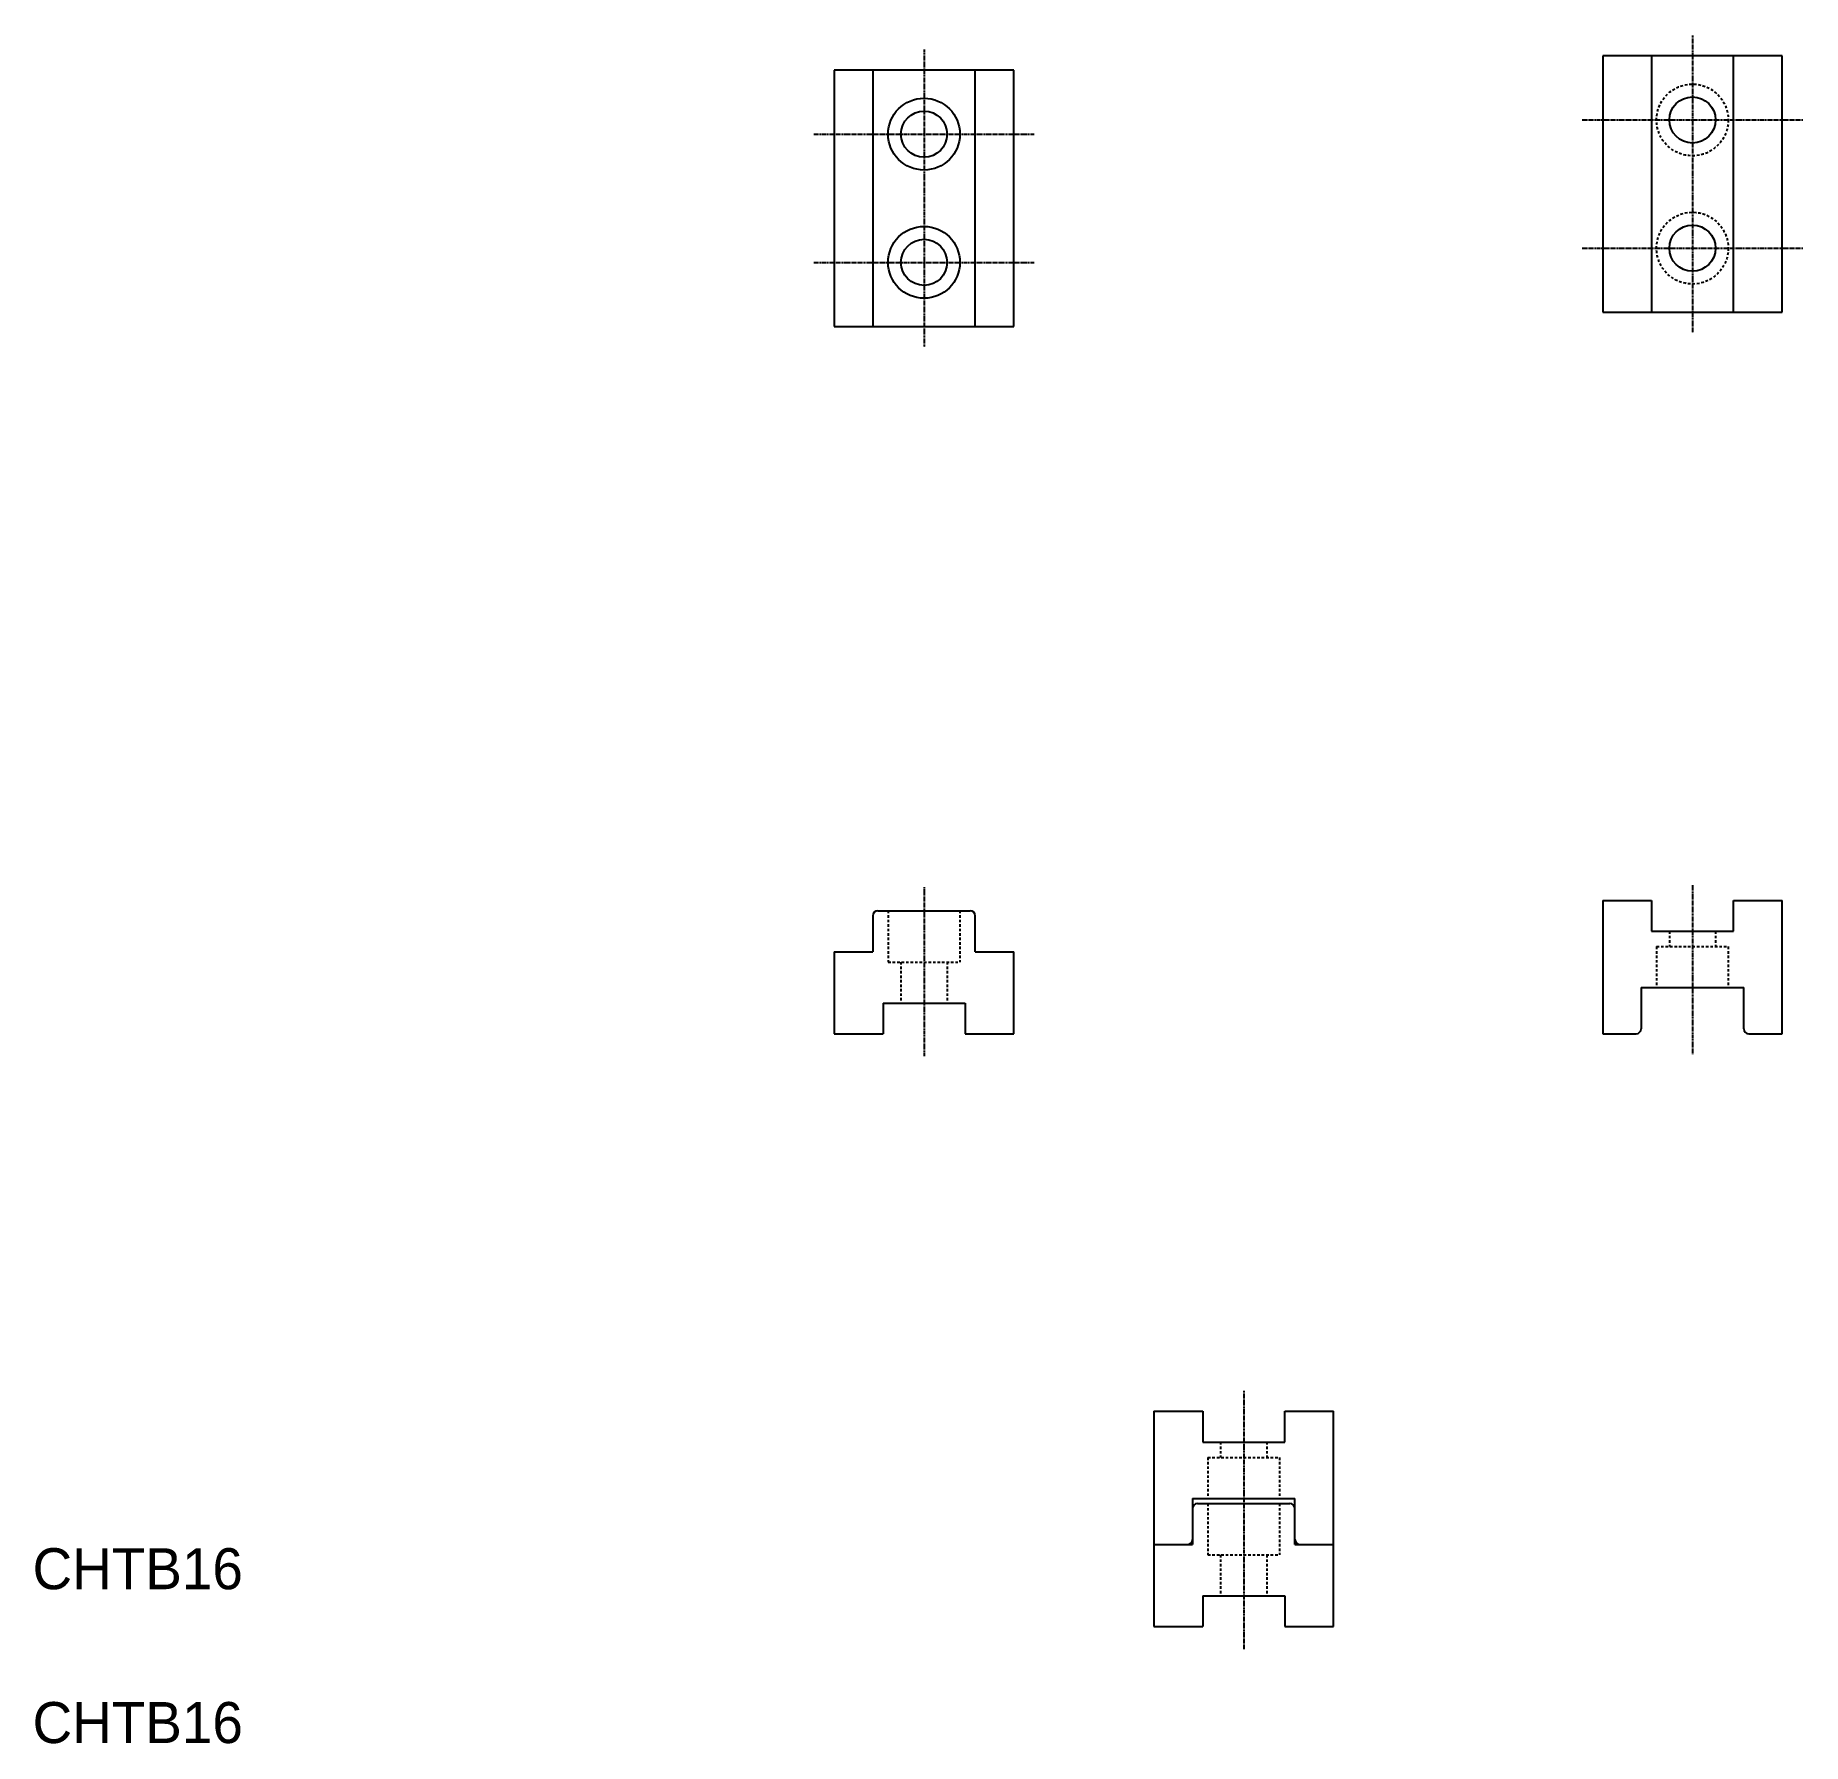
# Model space of a CAD drawing. Extents: x 21 to 365, y 20 to 353.
import ezdxf

# ---------------------------------------------------------------- set-up
doc = ezdxf.new("R2010")
doc.units = 0
doc.header["$LTSCALE"] = 0.25
doc.linetypes.add('CENTER', pattern=[2, 1.25, -0.25, 0.25, -0.25])
doc.linetypes.add('DASHED', pattern=[3.5, 2, -1.5])
doc.layers.get('0').update_dxf_attribs({"linetype": 'CONTINUOUS'})
doc.layers.add('CENTER', color=1, linetype='CENTER')

msp = doc.modelspace()

# ---------------------------------------------------------------- linework, layer by layer
for p, q in [((326.18, 349.02), (326.18, 299.02)), ((361.18, 349.02), (326.18, 349.02)), ((335.68, 349.02), (335.68, 299.02)), ((351.68, 299.02), (351.68, 349.02)), ((361.18, 299.02), (361.18, 349.02)), ((176.34, 346.25), (176.34, 296.25)), ((211.34, 346.25), (176.34, 346.25)), ((183.84, 346.25), (183.84, 296.25)), ((203.84, 296.25), (203.84, 346.25)), ((211.34, 296.25), (211.34, 346.25)), ((326.18, 336.52), (326.18, 336.52)), ((326.18, 324.02), (326.18, 324.02)), ((326.18, 299.02), (361.18, 299.02)), ((176.34, 296.25), (211.34, 296.25)), ((326.18, 184.31), (326.18, 158.31)), ((326.18, 184.31), (335.68, 184.31)), ((335.68, 184.31), (335.68, 178.31)), ((351.68, 184.31), (361.18, 184.31)), ((351.68, 178.31), (351.68, 184.31)), ((361.18, 158.31), (361.18, 184.31)), ((183.84, 181.31), (183.84, 174.31)), ((184.84, 182.31), (202.84, 182.31)), ((203.84, 174.31), (203.84, 181.31)), ((335.68, 178.31), (351.68, 178.31)), ((176.34, 174.31), (183.84, 174.31)), ((176.34, 174.31), (176.34, 158.31)), ((203.84, 174.31), (211.34, 174.31)), ((211.34, 158.31), (211.34, 174.31)), ((333.68, 167.31), (353.68, 167.31)), ((333.68, 167.31), (333.68, 159.31)), ((353.68, 159.31), (353.68, 167.31)), ((185.84, 164.31), (185.84, 158.31)), ((185.84, 164.31), (201.84, 164.31)), ((201.84, 164.31), (201.84, 158.31)), ((176.34, 158.31), (185.84, 158.31)), ((201.84, 158.31), (211.34, 158.31)), ((326.18, 158.31), (332.68, 158.31)), ((354.68, 158.31), (361.18, 158.31)), ((238.68, 84.7), (238.68, 58.7)), ((238.68, 84.7), (248.18, 84.7)), ((248.18, 84.7), (248.18, 78.7)), ((264.18, 78.7), (264.18, 84.7)), ((264.18, 84.7), (273.68, 84.7)), ((273.68, 58.7), (273.68, 84.7)), ((248.18, 78.7), (264.18, 78.7)), ((246.18, 67.7), (266.18, 67.7)), ((246.18, 67.7), (246.18, 59.7)), ((246.18, 65.7), (246.18, 58.7)), ((247.18, 66.7), (265.18, 66.7)), ((266.18, 59.7), (266.18, 67.7)), ((266.18, 58.7), (266.18, 65.7)), ((238.68, 58.7), (238.68, 42.7)), ((238.68, 58.7), (245.18, 58.7)), ((238.68, 58.7), (246.18, 58.7)), ((266.18, 58.7), (273.68, 58.7)), ((267.18, 58.7), (273.68, 58.7)), ((273.68, 42.7), (273.68, 58.7)), ((248.18, 48.7), (264.18, 48.7)), ((248.18, 48.7), (248.18, 42.7)), ((264.18, 48.7), (264.18, 42.7)), ((238.68, 42.7), (248.18, 42.7)), ((264.18, 42.7), (273.68, 42.7))]:
    msp.add_line(p, q)
at = {"color": 3, "linetype": 'DASHED'}
for p, q in [((186.84, 182.31), (186.84, 172.31)), ((200.84, 182.31), (200.84, 172.31)), ((339.18, 178.31), (339.18, 175.31)), ((348.18, 178.31), (348.18, 175.31)), ((336.68, 175.31), (350.68, 175.31)), ((336.68, 175.31), (336.68, 167.31)), ((350.68, 175.31), (350.68, 167.31)), ((186.84, 172.31), (200.84, 172.31)), ((189.34, 172.31), (189.34, 164.31)), ((198.34, 172.31), (198.34, 164.31)), ((251.68, 78.7), (251.68, 75.7)), ((260.68, 78.7), (260.68, 75.7)), ((249.18, 75.7), (263.18, 75.7)), ((249.18, 75.7), (249.18, 67.7)), ((263.18, 75.7), (263.18, 67.7)), ((249.18, 66.7), (249.18, 56.7)), ((263.18, 66.7), (263.18, 56.7)), ((249.18, 56.7), (263.18, 56.7)), ((251.68, 56.7), (251.68, 48.7)), ((260.68, 56.7), (260.68, 48.7))]:
    msp.add_line(p, q, dxfattribs=at)
for centre in [(343.68, 336.52), (343.68, 311.52)]:
    msp.add_circle(centre, 7, dxfattribs=at)
for centre, radius in [((193.84, 333.75), 7), ((193.84, 333.75), 4.5), ((343.68, 336.52), 4.5), ((193.84, 308.75), 7), ((343.68, 311.52), 4.5), ((193.84, 308.75), 4.5)]:
    msp.add_circle(centre, radius)
for centre, start, end in [((184.84, 181.31), 90, 180), ((202.84, 181.31), 0, 90), ((332.68, 159.31), 270, 0), ((354.68, 159.31), 180, 270), ((247.18, 65.7), 90, 180), ((265.18, 65.7), 0, 90), ((245.18, 59.7), 270, 0), ((267.18, 59.7), 180, 270)]:
    msp.add_arc(centre, 1, start, end)
at = {"layer": 'CENTER', "color": 1, "linetype": 'CENTER'}
for p, q in [((343.68, 353.02), (343.68, 295.02)), ((193.84, 350.25), (193.84, 292.25)), ((322.18, 336.52), (365.18, 336.52)), ((172.34, 333.75), (215.34, 333.75)), ((322.18, 311.52), (365.18, 311.52)), ((172.34, 308.75), (215.34, 308.75)), ((193.84, 186.93), (193.84, 153.93)), ((343.68, 187.31), (343.68, 154.31)), ((256.18, 88.72), (256.18, 38.32))]:
    msp.add_line(p, q, dxfattribs=at)

# ---------------------------------------------------------------- texts
for p in [(20, 50), (20, 20)]:
    msp.add_text('CHTB16', height=8).set_placement(p)

doc.saveas('drawing.dxf')
